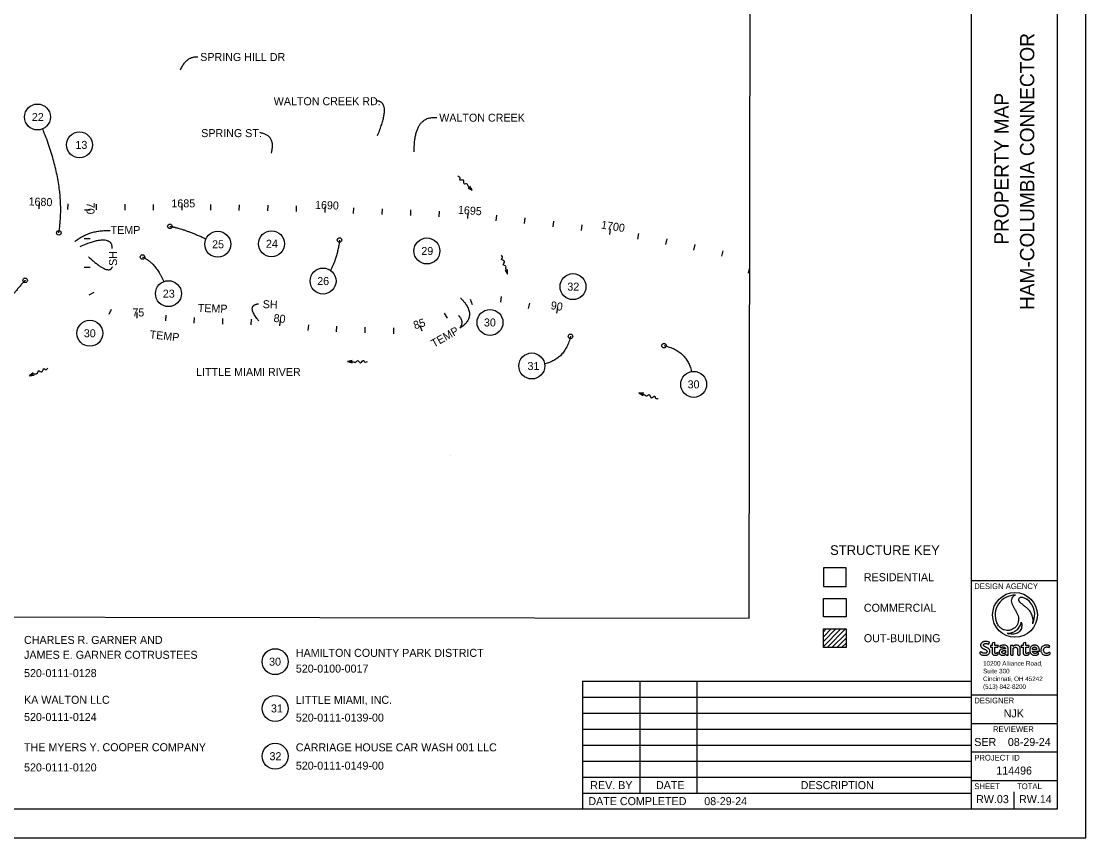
# Model space of a CAD drawing. Extents: x 0 to 51.1, y 0 to 22.
# Drawn here: x 15.37 to 34, y 0 to 14.28 of the extents above; entities that cross this region are included whole.
import ezdxf

# ---------------------------------------------------------------- set-up
doc = ezdxf.new("R2010")
doc.units = 0
for name, color, linetype in [('DV_X_Property_Line', 7, 'Continuous'), ('GE_P_CL_2000', 7, 'Continuous'), ('GE_P_CL_50', 7, 'Continuous'), ('GE_X_Alignment_100_Stations', 7, 'Continuous'), ('RD_P_Text', 7, 'Continuous'), ('RW_X_CL_500_Distances', 7, 'Continuous'), ('RW_X_Text', 7, 'Continuous'), ('SC_Scratch4', 7, 'Continuous'), ('SH_Border', 7, 'Continuous'), ('SH_Cut_Line', 7, 'Continuous'), ('SH_Data', 7, 'Continuous'), ('SH_Text', 7, 'Continuous'), ('SV_P_Mon_Cells_Set', 7, 'Continuous')]:
    doc.layers.add(name, color=color, linetype=linetype)

msp = doc.modelspace()

# ---------------------------------------------------------------- linework, layer by layer
at = {"layer": 'DV_X_Property_Line'}
for p, q in [((23.193, 11.37), (23.265, 11.33)), ((23.265, 11.33), (23.222, 11.401)), ((23.839, 9.93), (23.884, 9.861)), ((23.884, 9.861), (23.879, 9.944)), ((21.161, 8.352), (21.081, 8.331)), ((21.081, 8.331), (21.161, 8.309)), ((15.582, 8.133), (15.516, 8.083)), ((15.516, 8.083), (15.598, 8.093)), ((26.265, 7.78), (26.182, 7.782)), ((26.182, 7.782), (26.253, 7.738))]:
    msp.add_line(p, q, dxfattribs=at)
for points in [[(23.265, 11.33), (23.205, 11.388), (23.187, 11.416), (23.177, 11.436), (23.121, 11.439), (23.114, 11.502), (23.045, 11.511), (23.053, 11.535), (23.013, 11.572)], [(23.884, 9.861), (23.858, 9.94), (23.855, 9.974), (23.855, 9.996), (23.807, 10.024), (23.831, 10.083), (23.774, 10.124), (23.792, 10.141), (23.774, 10.193)], [(15.516, 8.083), (15.593, 8.114), (15.626, 8.119), (15.648, 8.12), (15.674, 8.17), (15.734, 8.15), (15.77, 8.21), (15.789, 8.193), (15.84, 8.214)], [(21.081, 8.331), (21.164, 8.33), (21.197, 8.323), (21.218, 8.316), (21.26, 8.352), (21.309, 8.311), (21.365, 8.352), (21.376, 8.33), (21.431, 8.331)], [(26.182, 7.782), (26.262, 7.758), (26.292, 7.741), (26.309, 7.729), (26.361, 7.752), (26.395, 7.699), (26.461, 7.723), (26.465, 7.698), (26.518, 7.683)]]:
    msp.add_spline(points, degree=3, dxfattribs=at)
at = {"layer": 'GE_P_CL_2000'}
for p, q in [((16.477, 10.985), (16.577, 10.985)), ((16.476, 10.485), (16.576, 10.485)), ((16.476, 9.985), (16.576, 9.985)), ((16.559, 9.498), (16.648, 9.544)), ((23.271, 9.322), (23.237, 9.416)), ((23.764, 9.37), (23.779, 9.469)), ((24.251, 9.257), (24.274, 9.355)), ((16.913, 9.159), (16.955, 9.25)), ((17.403, 9.088), (17.404, 9.188)), ((17.901, 9.045), (17.911, 9.145)), ((22.83, 9.088), (22.781, 9.175)), ((24.744, 9.18), (24.76, 9.279)), ((18.399, 9.002), (18.402, 9.101)), ((18.899, 8.986), (18.902, 9.086)), ((19.399, 8.971), (19.402, 9.071)), ((19.898, 8.954), (19.908, 9.053)), ((20.392, 8.874), (20.405, 8.973)), ((20.891, 8.852), (20.895, 8.952)), ((22.386, 8.861), (22.355, 8.956)), ((21.391, 8.836), (21.394, 8.935)), ((21.891, 8.819), (21.894, 8.919))]:
    msp.add_line(p, q, dxfattribs=at)
at = {"layer": 'GE_P_CL_50'}
for points in [[(23.059, 9.445), (23.379, 9.126), (23.049, 8.915)], [(23.027, 9.138), (23.124, 9.026), (23.049, 8.915)]]:
    msp.add_open_spline(points, degree=2, dxfattribs=at)
at = {"layer": 'GE_X_Alignment_100_Stations'}
for p, q in [((15.689, 11.004), (15.693, 11.104)), ((16.189, 10.99), (16.191, 11.09)), ((16.689, 10.983), (16.69, 11.083)), ((17.189, 10.982), (17.189, 11.082)), ((17.689, 10.981), (17.689, 11.081)), ((18.189, 10.98), (18.189, 11.08)), ((18.689, 10.979), (18.689, 11.079)), ((19.189, 10.976), (19.19, 11.076)), ((19.689, 10.969), (19.691, 11.069)), ((20.189, 10.957), (20.192, 11.057)), ((20.689, 10.941), (20.692, 11.041)), ((21.188, 10.922), (21.192, 11.022)), ((21.688, 10.904), (21.692, 11.004)), ((22.188, 10.885), (22.191, 10.985)), ((22.687, 10.864), (22.692, 10.964)), ((23.186, 10.834), (23.193, 10.933)), ((23.685, 10.795), (23.693, 10.894)), ((24.182, 10.747), (24.193, 10.847)), ((24.679, 10.691), (24.691, 10.79)), ((25.175, 10.626), (25.189, 10.725)), ((25.67, 10.553), (25.685, 10.651)), ((26.163, 10.47), (26.18, 10.569)), ((26.654, 10.38), (26.673, 10.478)), ((27.144, 10.28), (27.165, 10.378)), ((27.633, 10.173), (27.655, 10.27)), ((28.101, 9.877), (28.123, 9.975))]:
    msp.add_line(p, q, dxfattribs=at)
at = {"layer": 'RD_P_Text'}
for centre in [(15.656, 12.61), (16.392, 12.122), (19.752, 10.392), (18.811, 10.383), (22.472, 10.266), (20.654, 9.74), (17.948, 9.519), (25.028, 9.642), (23.576, 9.015), (16.574, 8.826), (24.306, 8.254), (27.14, 7.932), (19.816, 3.08), (19.816, 2.262), (19.816, 1.426)]:
    msp.add_circle(centre, 0.227, dxfattribs=at)
at = {"layer": 'RW_X_CL_500_Distances'}
msp.add_lwpolyline([(29.409, 4.398), (29.806, 4.398), (29.806, 4.724), (29.409, 4.724)], close=True, dxfattribs=at)
at = {"layer": 'RW_X_Text'}
msp.add_lwpolyline([(28.133, 18.466), (5.595, 18.5), (5.572, 3.879), (28.11, 3.844)], close=True, dxfattribs=at)
for points in [[(18.157, 13.433), (18.273, 13.682), (18.464, 13.661)], [(21.609, 12.288), (21.863, 12.897), (21.576, 12.891)], [(22.249, 11.999), (22.244, 12.647), (22.648, 12.599)], [(16.03, 10.582), (16.167, 11.383), (15.747, 12.402)], [(19.751, 11.978), (19.834, 12.292), (19.546, 12.336)], [(16.308, 10.433), (16.576, 10.639), (16.926, 10.623)], [(17.974, 10.696), (18.189, 10.666), (18.605, 10.479)], [(16.401, 10.347), (16.973, 10.593), (16.96, 10.307)], [(20.943, 10.457), (20.902, 10.142), (20.785, 9.926)], [(16.551, 10.162), (16.915, 9.828), (16.968, 9.989)], [(17.495, 10.16), (17.723, 10.061), (17.869, 9.732)], [(15.442, 9.752), (15.098, 9.385), (14.918, 8.998)], [(19.529, 9.042), (19.306, 9.318), (19.523, 9.341)], [(24.984, 8.773), (24.898, 8.381), (24.534, 8.29)], [(26.621, 8.61), (27.013, 8.525), (27.103, 8.161)]]:
    msp.add_open_spline(points, degree=2, dxfattribs=at)
at = {"layer": 'SC_Scratch4'}
for centre in [(16.03, 10.582), (20.943, 10.457), (17.495, 10.16), (15.442, 9.752), (24.984, 8.773), (26.621, 8.61), (22.879, 6.683)]:
    msp.add_circle(centre, 0.00033, dxfattribs=at)
at = {"layer": 'SH_Border'}
for p, q in [((32, 0.5), (32, 21.5)), ((32, 4.5), (33.5, 4.5)), ((32, 2.5), (33.5, 2.5)), ((32, 2), (33.5, 2)), ((32, 1.5), (33.5, 1.5)), ((32, 1), (33.5, 1))]:
    msp.add_line(p, q, dxfattribs=at)
msp.add_lwpolyline([(1.5, 21.5), (33.5, 21.5), (33.5, 0.5), (1.5, 0.5)], close=True, dxfattribs=at)
at = {"layer": 'SH_Cut_Line'}
msp.add_lwpolyline([(0, 0), (34, 0), (34, 22), (0, 22)], close=True, dxfattribs=at)
at = {"layer": 'SH_Data'}
for p, q in [((32.75, 3.5), (32.75, 3.5)), ((32.75, 0.5), (32.75, 0.8)), ((32.375, 0.675), (32.375, 0.675))]:
    msp.add_line(p, q, dxfattribs=at)
at = {"layer": 'SH_Text'}
for p, q in [((29.409, 3.652), (29.41, 3.653)), ((29.409, 3.602), (29.46, 3.653)), ((29.409, 3.517), (29.545, 3.653)), ((29.409, 3.432), (29.63, 3.653)), ((29.409, 3.348), (29.715, 3.653)), ((29.473, 3.327), (29.799, 3.653)), ((29.558, 3.327), (29.806, 3.575)), ((29.643, 3.327), (29.806, 3.491)), ((29.727, 3.327), (29.806, 3.406)), ((32.302, 3.387), (32.314, 3.421)), ((32.362, 3.365), (32.331, 3.365)), ((32.331, 3.365), (32.331, 3.331)), ((32.409, 3.418), (32.362, 3.405)), ((32.362, 3.405), (32.362, 3.365)), ((32.409, 3.365), (32.409, 3.418)), ((32.472, 3.365), (32.409, 3.365)), ((32.46, 3.331), (32.472, 3.365)), ((32.492, 3.354), (32.506, 3.326)), ((32.725, 3.365), (32.684, 3.365)), ((32.684, 3.365), (32.684, 3.212)), ((32.728, 3.345), (32.725, 3.365)), ((32.903, 3.365), (32.873, 3.365)), ((32.873, 3.365), (32.873, 3.331)), ((32.951, 3.418), (32.903, 3.405)), ((32.903, 3.405), (32.903, 3.365)), ((32.951, 3.365), (32.951, 3.418)), ((33.013, 3.365), (32.951, 3.365)), ((33.002, 3.331), (33.013, 3.365)), ((33.359, 3.325), (33.37, 3.356)), ((29.409, 3.332), (29.414, 3.327)), ((32.331, 3.331), (32.362, 3.331)), ((32.409, 3.247), (32.409, 3.331)), ((32.409, 3.331), (32.46, 3.331)), ((32.596, 3.275), (32.596, 3.238)), ((32.731, 3.212), (32.731, 3.313)), ((32.873, 3.331), (32.904, 3.331)), ((32.95, 3.247), (32.951, 3.331)), ((32.951, 3.331), (33.002, 3.331)), ((33.141, 3.294), (33.068, 3.294)), ((33.068, 3.264), (33.19, 3.264)), ((25.197, 2.74), (25.197, 0.5)), ((25.197, 2.74), (32, 2.74)), ((26.197, 2.74), (26.197, 0.78)), ((27.197, 2.74), (27.197, 0.78)), ((25.197, 2.46), (32, 2.46)), ((25.197, 2.18), (32, 2.18)), ((25.197, 1.9), (32, 1.9)), ((25.197, 1.62), (32, 1.62)), ((25.197, 1.34), (32, 1.34)), ((25.197, 1.06), (32, 1.06)), ((25.197, 0.78), (32, 0.78)), ((32, 0.5), (32, 0.5))]:
    msp.add_line(p, q, dxfattribs=at)
for points in [[(29.409, 4.188), (29.806, 4.188), (29.806, 3.863), (29.409, 3.863)], [(29.409, 3.653), (29.806, 3.653), (29.806, 3.327), (29.409, 3.327)]]:
    msp.add_lwpolyline(points, close=True, dxfattribs=at)
for points in [[(32.769, 4.243), (32.769, 4.243)], [(32.968, 4.175), (32.968, 4.175)]]:
    msp.add_lwpolyline(points, dxfattribs=at)
msp.add_circle((32.762, 3.898), 0.392, dxfattribs=at)
for start, end in [(88.7666, 203.6845), (88.7601, 88.7666), (333.7815, 53.4326), (247.1184, 251.458)]:
    msp.add_arc((32.762, 3.898), 0.346, start, end, dxfattribs=at)
for points, degree in [([(32.769, 4.243), (32.761, 4.242), (32.741, 4.237), (32.715, 4.211), (32.696, 4.168), (32.699, 4.12), (32.716, 4.073), (32.742, 4.028), (32.768, 3.978), (32.798, 3.93), (32.819, 3.883), (32.828, 3.83), (32.822, 3.778), (32.807, 3.73), (32.777, 3.686), (32.739, 3.656), (32.698, 3.637), (32.661, 3.626), (32.62, 3.626), (32.575, 3.632), (32.53, 3.653), (32.482, 3.693), (32.459, 3.733), (32.445, 3.759)], 3), ([(32.769, 4.243), (32.769, 4.243), (32.769, 4.243), (32.769, 4.243)], 2), ([(33.072, 3.745), (33.075, 3.757), (33.08, 3.78), (33.079, 3.816), (33.076, 3.848), (33.066, 3.878), (33.055, 3.913), (33.036, 3.95), (33.008, 3.985), (32.971, 4.022), (32.926, 4.055), (32.879, 4.094), (32.841, 4.122), (32.828, 4.155), (32.828, 4.18), (32.841, 4.197), (32.857, 4.209), (32.879, 4.211), (32.905, 4.206), (32.936, 4.193), (32.957, 4.182), (32.968, 4.175)], 3), ([(32.627, 3.579), (32.636, 3.578), (32.656, 3.576), (32.69, 3.583), (32.728, 3.592), (32.763, 3.612), (32.795, 3.634), (32.824, 3.666), (32.849, 3.702), (32.865, 3.739), (32.869, 3.761), (32.872, 3.771)], 3), ([(32.872, 3.771), (32.874, 3.762), (32.881, 3.74), (32.882, 3.702), (32.876, 3.661), (32.855, 3.624), (32.827, 3.59), (32.786, 3.572), (32.742, 3.562), (32.697, 3.561), (32.666, 3.567), (32.652, 3.57)], 3), ([(32.314, 3.421), (32.312, 3.422), (32.302, 3.426), (32.284, 3.431), (32.262, 3.434), (32.242, 3.435), (32.225, 3.433), (32.209, 3.43), (32.193, 3.423), (32.179, 3.413), (32.168, 3.399), (32.162, 3.386), (32.16, 3.373), (32.161, 3.361), (32.163, 3.349), (32.168, 3.34), (32.174, 3.331), (32.181, 3.324), (32.19, 3.317), (32.201, 3.31), (32.214, 3.303), (32.229, 3.297), (32.244, 3.29), (32.256, 3.284), (32.266, 3.276), (32.272, 3.269), (32.274, 3.26), (32.274, 3.251), (32.27, 3.242), (32.263, 3.234), (32.25, 3.229), (32.236, 3.227), (32.219, 3.228), (32.205, 3.231), (32.194, 3.236), (32.184, 3.24), (32.178, 3.246), (32.172, 3.248), (32.166, 3.251), (32.161, 3.25), (32.155, 3.248), (32.15, 3.244), (32.146, 3.238), (32.146, 3.231), (32.147, 3.224), (32.152, 3.217), (32.162, 3.207), (32.181, 3.198), (32.203, 3.192), (32.226, 3.191), (32.245, 3.192), (32.262, 3.194), (32.277, 3.198), (32.293, 3.205), (32.308, 3.217), (32.319, 3.232), (32.324, 3.249), (32.325, 3.264), (32.323, 3.278), (32.317, 3.29), (32.311, 3.301), (32.299, 3.311), (32.286, 3.319), (32.271, 3.326), (32.255, 3.334), (32.239, 3.341), (32.225, 3.348), (32.216, 3.357), (32.212, 3.365), (32.211, 3.374), (32.213, 3.382), (32.219, 3.389), (32.226, 3.393), (32.236, 3.397), (32.248, 3.398), (32.26, 3.397), (32.271, 3.396), (32.282, 3.393), (32.293, 3.39), (32.299, 3.388), (32.302, 3.387)], 3), ([(32.601, 3.214), (32.601, 3.212), (32.601, 3.208), (32.605, 3.202), (32.611, 3.196), (32.621, 3.191), (32.632, 3.191), (32.642, 3.194), (32.646, 3.202), (32.646, 3.21), (32.644, 3.22), (32.641, 3.249), (32.643, 3.281), (32.643, 3.314), (32.639, 3.33), (32.63, 3.345), (32.62, 3.356), (32.604, 3.364), (32.584, 3.369), (32.56, 3.371), (32.536, 3.369), (32.513, 3.363), (32.498, 3.357), (32.492, 3.354)], 3), ([(32.731, 3.313), (32.732, 3.314), (32.736, 3.317), (32.743, 3.322), (32.754, 3.329), (32.766, 3.333), (32.78, 3.332), (32.792, 3.328), (32.801, 3.319), (32.806, 3.309), (32.808, 3.294), (32.807, 3.272), (32.808, 3.245), (32.806, 3.222), (32.807, 3.206), (32.813, 3.197), (32.822, 3.191), (32.833, 3.191), (32.844, 3.194), (32.853, 3.2), (32.855, 3.213), (32.853, 3.235), (32.854, 3.263), (32.854, 3.293), (32.855, 3.312), (32.852, 3.328), (32.847, 3.34), (32.839, 3.352), (32.825, 3.361), (32.809, 3.369), (32.79, 3.37), (32.772, 3.369), (32.757, 3.364), (32.743, 3.357), (32.734, 3.35), (32.729, 3.346), (32.728, 3.345)], 3), ([(33.19, 3.264), (33.19, 3.269), (33.19, 3.281), (33.188, 3.299), (33.183, 3.32), (33.173, 3.337), (33.162, 3.351), (33.147, 3.361), (33.129, 3.368), (33.108, 3.369), (33.088, 3.369), (33.069, 3.363), (33.052, 3.353), (33.038, 3.34), (33.028, 3.323), (33.023, 3.305), (33.021, 3.287), (33.021, 3.267), (33.025, 3.248), (33.032, 3.23), (33.043, 3.215), (33.06, 3.203), (33.081, 3.192), (33.106, 3.191), (33.128, 3.191), (33.147, 3.195), (33.162, 3.203), (33.173, 3.212), (33.177, 3.222), (33.175, 3.231), (33.171, 3.237), (33.164, 3.239), (33.158, 3.24), (33.151, 3.238), (33.142, 3.232), (33.132, 3.226), (33.119, 3.223), (33.108, 3.223), (33.096, 3.226), (33.087, 3.232), (33.078, 3.24), (33.072, 3.25), (33.069, 3.258), (33.068, 3.263), (33.068, 3.264)], 3), ([(33.37, 3.356), (33.366, 3.358), (33.356, 3.364), (33.337, 3.369), (33.312, 3.371), (33.287, 3.368), (33.262, 3.36), (33.242, 3.347), (33.227, 3.328), (33.218, 3.307), (33.215, 3.283), (33.216, 3.259), (33.225, 3.237), (33.237, 3.221), (33.254, 3.206), (33.277, 3.195), (33.304, 3.191), (33.329, 3.193), (33.35, 3.198), (33.366, 3.206), (33.377, 3.216), (33.377, 3.226), (33.377, 3.233), (33.372, 3.237), (33.367, 3.24), (33.361, 3.241), (33.354, 3.24), (33.347, 3.234), (33.337, 3.23), (33.327, 3.225), (33.314, 3.224), (33.299, 3.225), (33.285, 3.233), (33.275, 3.243), (33.266, 3.256), (33.264, 3.271), (33.262, 3.286), (33.266, 3.3), (33.271, 3.314), (33.28, 3.324), (33.291, 3.332), (33.304, 3.337), (33.319, 3.339), (33.334, 3.337), (33.348, 3.333), (33.356, 3.327), (33.359, 3.325)], 3), ([(32.362, 3.331), (32.362, 3.302), (32.362, 3.27), (32.362, 3.235), (32.364, 3.227), (32.367, 3.215), (32.373, 3.207), (32.38, 3.201), (32.387, 3.197), (32.398, 3.193), (32.413, 3.191), (32.429, 3.192), (32.445, 3.194), (32.457, 3.2), (32.466, 3.207), (32.47, 3.215), (32.471, 3.223), (32.469, 3.229), (32.466, 3.232), (32.462, 3.234), (32.458, 3.235), (32.453, 3.235), (32.448, 3.234), (32.444, 3.231), (32.439, 3.227), (32.433, 3.225), (32.427, 3.222), (32.42, 3.223), (32.415, 3.226), (32.41, 3.231), (32.408, 3.238), (32.408, 3.244), (32.409, 3.247)], 3), ([(32.596, 3.304), (32.593, 3.304), (32.583, 3.303), (32.566, 3.303), (32.545, 3.301), (32.526, 3.297), (32.508, 3.29), (32.492, 3.276), (32.485, 3.257), (32.486, 3.24), (32.489, 3.224), (32.498, 3.211), (32.512, 3.2), (32.531, 3.192), (32.551, 3.192), (32.57, 3.194), (32.584, 3.199), (32.594, 3.207), (32.598, 3.211), (32.601, 3.214)], 3), ([(32.506, 3.326), (32.508, 3.327), (32.515, 3.33), (32.526, 3.334), (32.539, 3.337), (32.551, 3.338), (32.564, 3.337), (32.576, 3.334), (32.586, 3.328), (32.593, 3.319), (32.596, 3.311), (32.596, 3.305), (32.596, 3.304)], 3), ([(32.596, 3.238), (32.595, 3.237), (32.591, 3.233), (32.583, 3.229), (32.571, 3.224), (32.559, 3.223), (32.549, 3.226), (32.541, 3.231), (32.537, 3.236), (32.533, 3.243), (32.533, 3.25), (32.534, 3.258), (32.539, 3.264), (32.546, 3.269), (32.555, 3.273), (32.566, 3.274), (32.578, 3.275), (32.589, 3.276), (32.594, 3.275), (32.596, 3.275)], 3), ([(32.684, 3.212), (32.685, 3.21), (32.686, 3.206), (32.689, 3.198), (32.698, 3.192), (32.71, 3.192), (32.722, 3.192), (32.729, 3.2), (32.731, 3.207), (32.731, 3.211), (32.731, 3.212)], 3), ([(32.904, 3.331), (32.904, 3.302), (32.903, 3.27), (32.904, 3.235), (32.905, 3.227), (32.909, 3.215), (32.915, 3.207), (32.922, 3.201), (32.929, 3.197), (32.94, 3.193), (32.955, 3.191), (32.971, 3.192), (32.987, 3.194), (32.999, 3.2), (33.008, 3.207), (33.012, 3.215), (33.012, 3.223), (33.011, 3.229), (33.008, 3.232), (33.004, 3.234), (33, 3.235), (32.995, 3.235), (32.99, 3.234), (32.986, 3.231), (32.981, 3.227), (32.975, 3.225), (32.969, 3.222), (32.962, 3.223), (32.957, 3.226), (32.952, 3.231), (32.95, 3.238), (32.95, 3.244), (32.95, 3.247)], 3), ([(33.068, 3.294), (33.068, 3.295), (33.068, 3.299), (33.068, 3.306), (33.071, 3.315), (33.076, 3.325), (33.085, 3.333), (33.097, 3.337), (33.11, 3.337), (33.123, 3.334), (33.133, 3.327), (33.138, 3.316), (33.14, 3.305), (33.141, 3.297), (33.141, 3.294)], 3)]:
    msp.add_open_spline(points, degree=degree, dxfattribs=at)
at = {"layer": 'SV_P_Mon_Cells_Set'}
for centre in [(16.03, 10.582), (17.974, 10.696), (20.943, 10.457), (17.495, 10.16), (15.442, 9.752), (24.984, 8.773), (26.621, 8.61)]:
    msp.add_circle(centre, 0.0396, dxfattribs=at)

# ---------------------------------------------------------------- texts
at = {"layer": 'GE_P_CL_2000'}
for s, rotation, p in [('70', 269.9587, (16.516, 11.116)), ('90', 350.8795, (24.631, 9.25)), ('75', 359.2494, (17.317, 9.122)), ('80', 354.1316, (19.783, 9.026)), ('85', 17.7871, (22.261, 8.893))]:
    msp.add_text(s, height=0.14, rotation=rotation, dxfattribs=at).set_placement(p)
at = {"layer": 'GE_P_CL_50'}
for rotation, p in [(353.8457, (17.615, 8.739)), (29.4886, (22.593, 8.573))]:
    msp.add_text('TEMP', height=0.14, rotation=rotation, dxfattribs=at).set_placement(p)
at = {"layer": 'GE_X_Alignment_100_Stations'}
for s, rotation, p in [('1680', 357.9316, (15.499, 11.064)), ('1685', 359.9123, (18, 11.029)), ('1690', 357.8943, (20.512, 11.005)), ('1695', 356.0441, (23.011, 10.918))]:
    msp.add_text(s, height=0.14, rotation=rotation, dxfattribs=at).set_placement(p)
at = {"layer": 'RD_P_Text'}
for s, rotation, p in [('SPRING HILL DR', 0, (18.505, 13.59)), ('WALTON CREEK RD.', 0, (19.791, 12.816)), ('22', 0, (15.559, 12.54)), ('WALTON CREEK', 0, (22.687, 12.528)), ('SPRING ST.', 0, (18.522, 12.258)), ('13', 0, (16.321, 12.052)), ('TEMP', 359.9123, (16.938, 10.564)), ('1700', 351.0441, (25.512, 10.66)), ('25', 0, (18.713, 10.313)), ('24', 0, (19.655, 10.322)), ('SH', 89.9588, (17.049, 10.005)), ('29', 0, (22.374, 10.196)), ('26', 0, (20.552, 9.67)), ('32', 0, (24.929, 9.572)), ('23', 0, (17.851, 9.449)), ('TEMP', 358.2677, (18.46, 9.2)), ('SH', 358.2677, (19.597, 9.266)), ('30', 0, (23.47, 8.945)), ('30', 0, (16.468, 8.756)), ('LITTLE MIAMI RIVER', 0, (18.432, 8.079)), ('31', 0, (24.232, 8.184)), ('30', 0, (27.034, 7.862)), ('CHARLES R. GARNER AND', 0, (15.422, 3.39)), ('JAMES E. GARNER COTRUSTEES', 0, (15.422, 3.13)), ('HAMILTON COUNTY PARK DISTRICT', 0, (20.178, 3.164)), ('30', 0, (19.71, 3.01)), ('KA WALTON LLC', 0, (15.422, 2.343)), ('LITTLE MIAMI, INC.', 0, (20.178, 2.342)), ('31', 0, (19.743, 2.192)), ('THE MYERS Y. COOPER COMPANY', 0, (15.422, 1.513)), ('32', 0, (19.717, 1.356)), ('CARRIAGE HOUSE CAR WASH 001 LLC', 0, (20.178, 1.511))]:
    msp.add_text(s, height=0.14, rotation=rotation, dxfattribs=at).set_placement(p)
at = {"layer": 'RW_X_Text'}
for s, p in [('520-0100-0017', (20.178, 2.889)), ('520-0111-0128', (15.422, 2.81)), ('520-0111-0124', (15.422, 2.042)), ('520-0111-0139-00', (20.178, 2.031)), ('520-0111-0149-00', (20.178, 1.191)), ('520-0111-0120', (15.422, 1.16))]:
    msp.add_text(s, height=0.14, rotation=0, dxfattribs=at).set_placement(p)
at = {"layer": 'SH_Data'}
for s, p in [('HAM-COLUMBIA CONNECTOR', (33.1, 9.232)), ('PROPERTY MAP', (32.65, 10.376))]:
    msp.add_text(s, height=0.25, rotation=90, dxfattribs=at).set_placement(p)
for s, height, p in [('DESIGN AGENCY', 0.1, (32.05, 4.35)), ('DESIGNER', 0.1, (32.05, 2.35)), ('NJK', 0.14, (32.565, 2.105)), ('REVIEWER', 0.1, (32.378, 1.85)), ('SER', 0.14, (32.05, 1.605)), ('08-29-24', 0.14, (32.638, 1.605)), ('PROJECT ID', 0.1, (32.05, 1.35)), ('114496', 0.14, (32.435, 1.105)), ('SHEET', 0.1, (32.05, 0.85)), ('TOTAL', 0.1, (32.8, 0.85)), ('RW.03', 0.14, (32.082, 0.605)), ('RW.14', 0.14, (32.833, 0.605))]:
    msp.add_text(s, height=height, dxfattribs=at).set_placement(p)
at = {"layer": 'SH_Text'}
for s, height, p in [('STRUCTURE KEY', 0.17, (29.527, 4.947)), ('RESIDENTIAL', 0.14, (30.118, 4.488)), ('COMMERCIAL', 0.14, (30.118, 3.953)), ('OUT-BUILDING', 0.14, (30.118, 3.421)), ('REV. BY', 0.14, (25.33, 0.85)), ('DATE', 0.14, (26.48, 0.85)), ('DESCRIPTION', 0.14, (29.012, 0.85)), ('DATE COMPLETED      08-29-24', 0.14, (25.297, 0.57))]:
    msp.add_text(s, height=height, dxfattribs=at).set_placement(p)
for s, height, p in [('10200 Alliance Road,', 0.07948, (32.204, 3.01)), ('Suite 300', 0.0795, (32.204, 2.876)), ('Cincinnati, OH 45242', 0.07948, (32.204, 2.74)), ('(513) 842-8200', 0.07948, (32.204, 2.604))]:
    msp.add_text(s, height=height, rotation=360, dxfattribs=at).set_placement(p)

doc.saveas('drawing.dxf')
